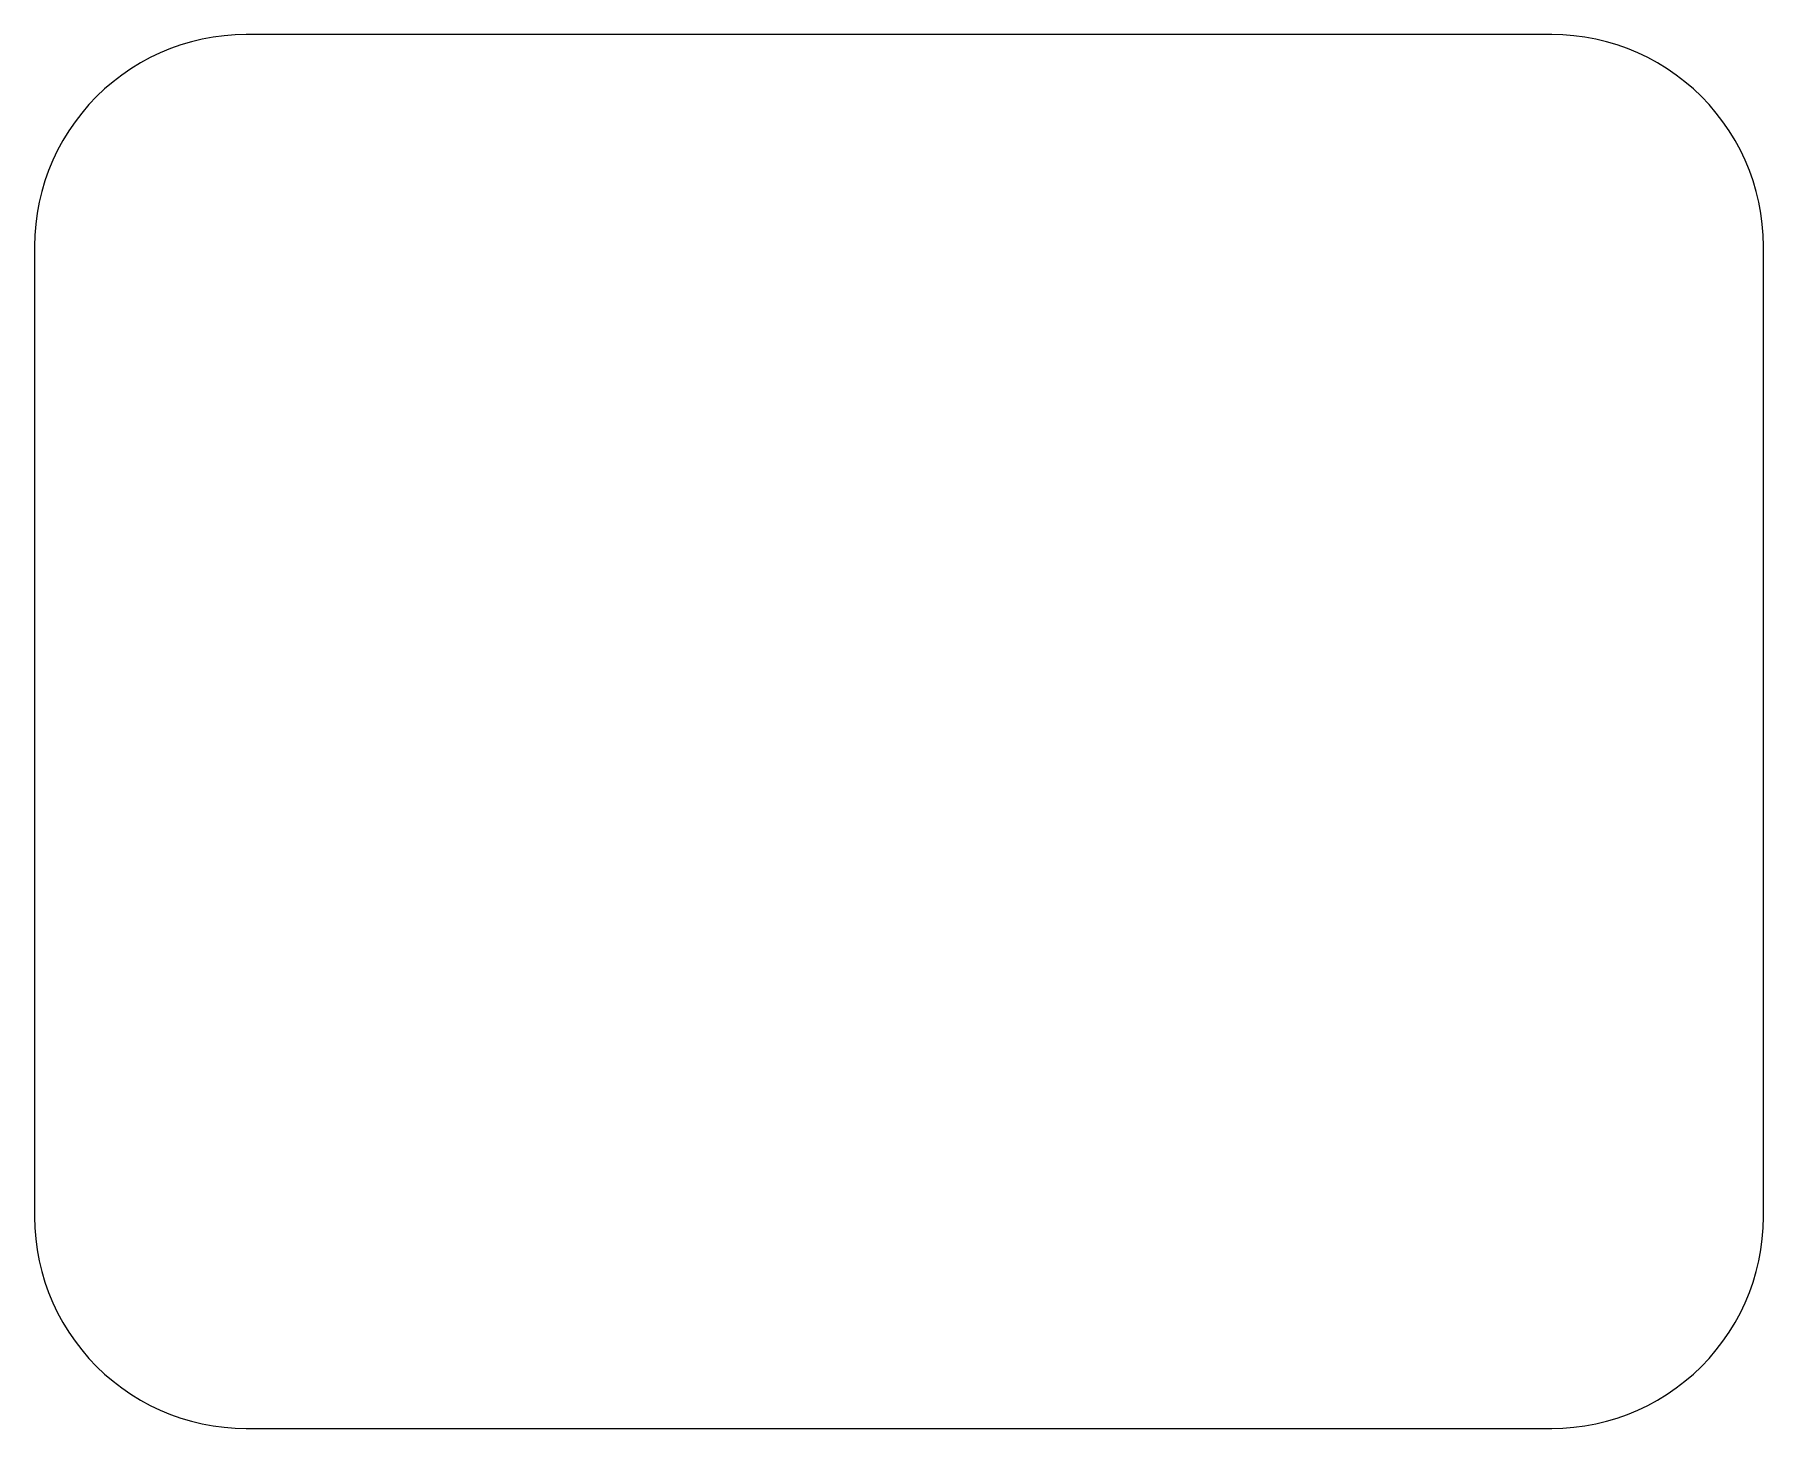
# Model space of a CAD drawing. Header units: metres. Extents: x 0 to 98, y 0 to 79.
import ezdxf

# ---------------------------------------------------------------- set-up
doc = ezdxf.new("R2010")
doc.units = ezdxf.units.M

msp = doc.modelspace()

# ---------------------------------------------------------------- linework, layer by layer
for p, q in [((8.292, 78.413), (7.7, 78.203)), ((8.894, 78.591), (8.292, 78.413)), ((9.505, 78.738), (8.894, 78.591)), ((10.123, 78.852), (9.505, 78.738)), ((10.746, 78.934), (10.123, 78.852)), ((11.372, 78.984), (10.746, 78.934)), ((12, 79), (11.372, 78.984)), ((86, 79), (12, 79)), ((86.628, 78.984), (86, 79)), ((87.254, 78.934), (86.628, 78.984)), ((87.877, 78.852), (87.254, 78.934)), ((88.495, 78.738), (87.877, 78.852)), ((89.106, 78.591), (88.495, 78.738)), ((89.708, 78.413), (89.106, 78.591)), ((90.3, 78.203), (89.708, 78.413)), ((6.552, 77.692), (6, 77.392)), ((7.119, 77.963), (6.552, 77.692)), ((7.7, 78.203), (7.119, 77.963)), ((90.881, 77.963), (90.3, 78.203)), ((91.448, 77.692), (90.881, 77.963)), ((92, 77.392), (91.448, 77.692)), ((4.947, 76.708), (4.448, 76.326)), ((5.464, 77.064), (4.947, 76.708)), ((6, 77.392), (5.464, 77.064)), ((92.536, 77.064), (92, 77.392)), ((93.053, 76.708), (92.536, 77.064)), ((93.552, 76.326), (93.053, 76.708)), ((3.515, 75.485), (3.082, 75.03)), ((3.97, 75.918), (3.515, 75.485)), ((4.448, 76.326), (3.97, 75.918)), ((94.03, 75.918), (93.552, 76.326)), ((94.485, 75.485), (94.03, 75.918)), ((94.918, 75.03), (94.485, 75.485)), ((2.674, 74.552), (2.292, 74.053)), ((3.082, 75.03), (2.674, 74.552)), ((95.326, 74.552), (94.918, 75.03)), ((95.708, 74.053), (95.326, 74.552)), ((1.936, 73.536), (1.608, 73)), ((2.292, 74.053), (1.936, 73.536)), ((96.064, 73.536), (95.708, 74.053)), ((96.392, 73), (96.064, 73.536)), ((1.608, 73), (1.308, 72.448)), ((96.692, 72.448), (96.392, 73)), ((1.037, 71.881), (0.797, 71.3)), ((1.308, 72.448), (1.037, 71.881)), ((96.963, 71.881), (96.692, 72.448)), ((97.203, 71.3), (96.963, 71.881)), ((0.587, 70.708), (0.409, 70.106)), ((0.797, 71.3), (0.587, 70.708)), ((97.413, 70.708), (97.203, 71.3)), ((97.591, 70.106), (97.413, 70.708)), ((0.409, 70.106), (0.262, 69.495)), ((97.738, 69.495), (97.591, 70.106)), ((0.148, 68.877), (0.066, 68.254)), ((0.262, 69.495), (0.148, 68.877)), ((97.852, 68.877), (97.738, 69.495)), ((97.934, 68.254), (97.852, 68.877)), ((0.016, 67.628), (0, 67)), ((0.066, 68.254), (0.016, 67.628)), ((97.984, 67.628), (97.934, 68.254)), ((98, 67), (97.984, 67.628)), ((0, 67), (0, 12)), ((98, 12), (98, 67)), ((0, 12), (0.016, 11.372)), ((97.984, 11.372), (98, 12)), ((0.016, 11.372), (0.066, 10.746)), ((97.934, 10.746), (97.984, 11.372)), ((0.066, 10.746), (0.148, 10.123)), ((0.148, 10.123), (0.262, 9.505)), ((97.738, 9.505), (97.852, 10.123)), ((97.852, 10.123), (97.934, 10.746)), ((0.262, 9.505), (0.409, 8.894)), ((0.409, 8.894), (0.587, 8.292)), ((97.413, 8.292), (97.591, 8.894)), ((97.591, 8.894), (97.738, 9.505)), ((0.587, 8.292), (0.797, 7.7)), ((97.203, 7.7), (97.413, 8.292)), ((0.797, 7.7), (1.037, 7.119)), ((1.037, 7.119), (1.308, 6.552)), ((96.692, 6.552), (96.963, 7.119)), ((96.963, 7.119), (97.203, 7.7)), ((1.308, 6.552), (1.608, 6)), ((1.608, 6), (1.936, 5.464)), ((96.064, 5.464), (96.392, 6)), ((96.392, 6), (96.692, 6.552)), ((1.936, 5.464), (2.292, 4.947)), ((2.292, 4.947), (2.674, 4.448)), ((95.326, 4.448), (95.708, 4.947)), ((95.708, 4.947), (96.064, 5.464)), ((2.674, 4.448), (3.082, 3.97)), ((3.082, 3.97), (3.515, 3.515)), ((94.485, 3.515), (94.918, 3.97)), ((94.918, 3.97), (95.326, 4.448)), ((3.515, 3.515), (3.97, 3.082)), ((3.97, 3.082), (4.448, 2.674)), ((93.552, 2.674), (94.03, 3.082)), ((94.03, 3.082), (94.485, 3.515)), ((4.448, 2.674), (4.947, 2.292)), ((4.947, 2.292), (5.464, 1.936)), ((92.536, 1.936), (93.053, 2.292)), ((93.053, 2.292), (93.552, 2.674)), ((5.464, 1.936), (6, 1.608)), ((6, 1.608), (6.552, 1.308)), ((6.552, 1.308), (7.119, 1.037)), ((7.119, 1.037), (7.7, 0.797)), ((90.3, 0.797), (90.881, 1.037)), ((90.881, 1.037), (91.448, 1.308)), ((91.448, 1.308), (92, 1.608)), ((92, 1.608), (92.536, 1.936)), ((7.7, 0.797), (8.292, 0.587)), ((8.292, 0.587), (8.894, 0.409)), ((8.894, 0.409), (9.505, 0.262)), ((9.505, 0.262), (10.123, 0.148)), ((10.123, 0.148), (10.746, 0.066)), ((10.746, 0.066), (11.372, 0.016)), ((11.372, 0.016), (12, 0)), ((12, 0), (86, 0)), ((86, 0), (86.628, 0.016)), ((86.628, 0.016), (87.254, 0.066)), ((87.254, 0.066), (87.877, 0.148)), ((87.877, 0.148), (88.495, 0.262)), ((88.495, 0.262), (89.106, 0.409)), ((89.106, 0.409), (89.708, 0.587)), ((89.708, 0.587), (90.3, 0.797))]:
    msp.add_line(p, q)

doc.saveas('drawing.dxf')
